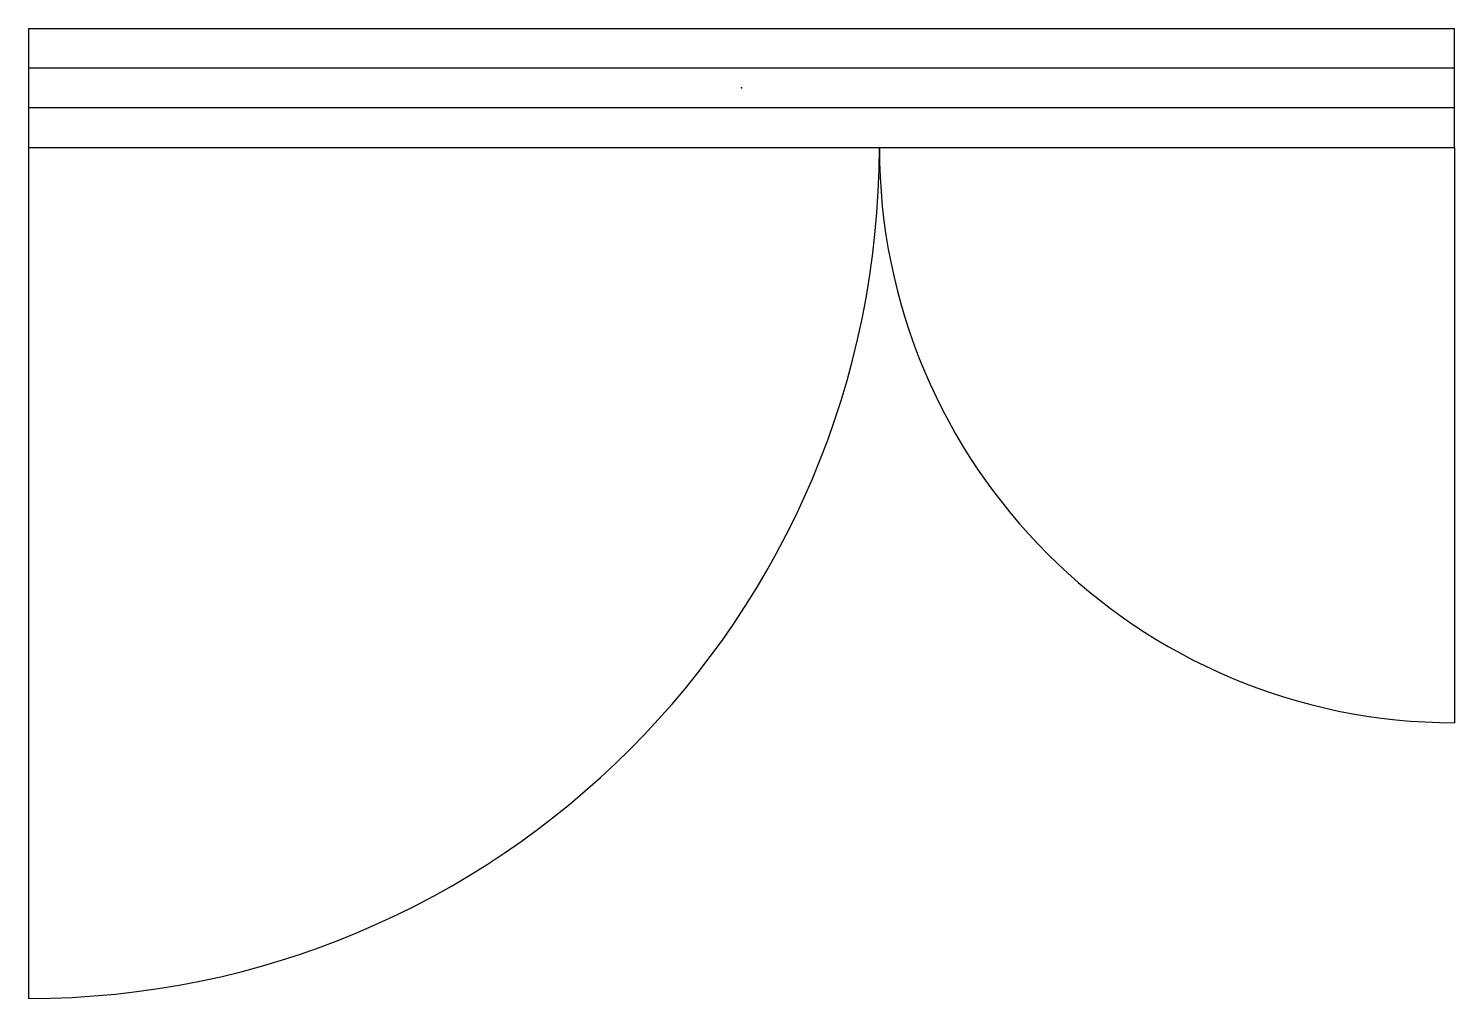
# Model space of a CAD drawing. Header units: millimetres. Extents: x -600 to 600, y -766 to 50.
import ezdxf

# ---------------------------------------------------------------- set-up
doc = ezdxf.new("R2010")
doc.units = ezdxf.units.MM
doc.layers.add('@F15_Gridline_Glass', color=134, linetype='Continuous')
doc.layers.add('Sunac_@F15_Gridline_Glass', color=134, linetype='Continuous')

msp = doc.modelspace()

# ---------------------------------------------------------------- linework, layer by layer
at = {"ltscale": 10}
msp.add_point((0, 0), dxfattribs=at)
at = {"layer": '@F15_Gridline_Glass'}
for p, q in [((-600, 50), (-600, -50)), ((-600, 50), (600, 50)), ((600, -50), (600, 50)), ((600, 16.7), (-600, 16.7)), ((600, -16.7), (-600, -16.7)), ((-600, -50), (600, -50))]:
    msp.add_line(p, q, dxfattribs=at)
at = {"layer": 'Sunac_@F15_Gridline_Glass'}
for points in [[(-600, -50), (-600, -766)], [(600, -50), (600, -534)]]:
    msp.add_lwpolyline(points, dxfattribs=at)
for centre, radius, start, end in [((-600, -50), 716, 270, 0), ((600, -50), 484, 180, 270)]:
    msp.add_arc(centre, radius, start, end, dxfattribs=at)

doc.saveas('drawing.dxf')
